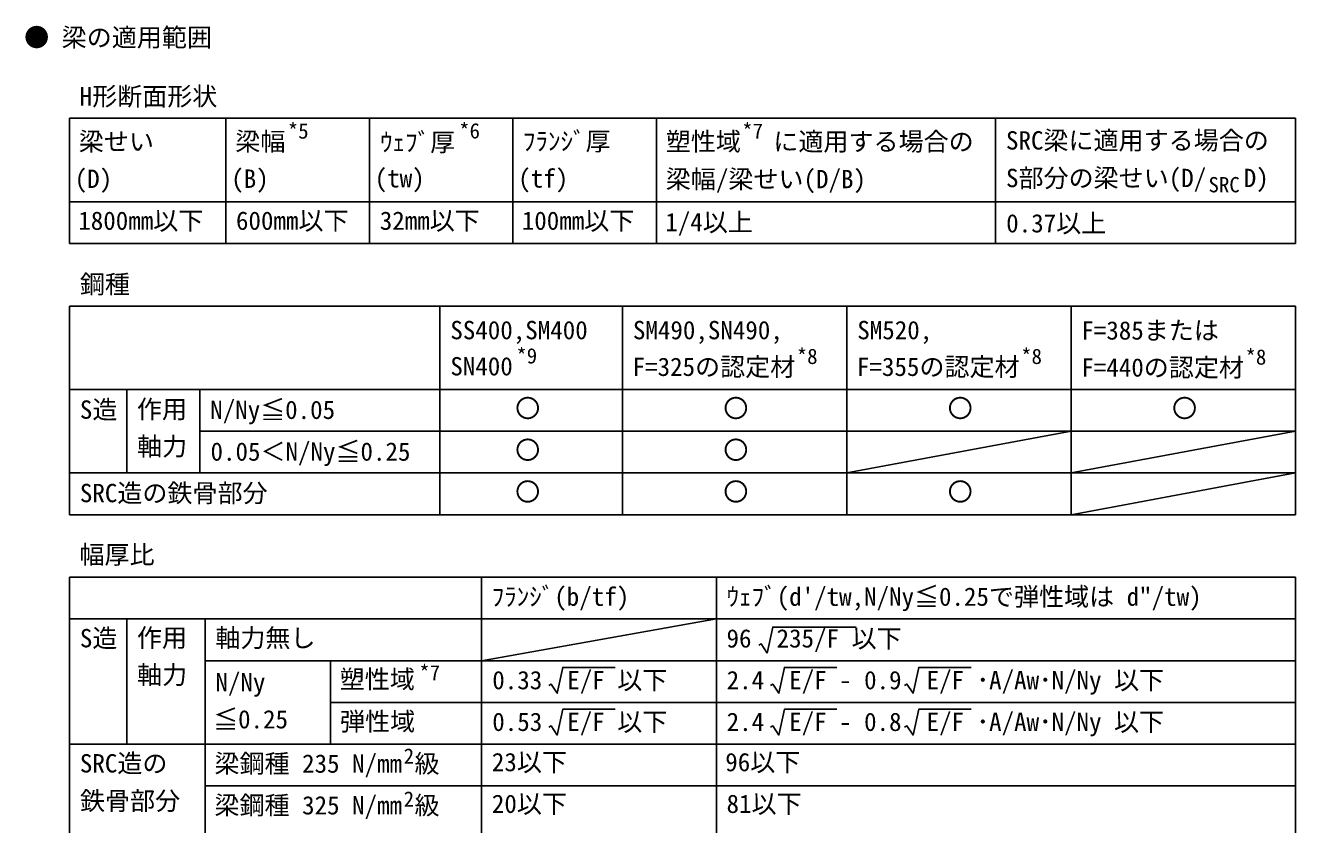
# Model space of a CAD drawing. Units: millimetres, scale not verified. Extents: x -27088 to 3772, y -2667 to 2667.
# Drawn here: x -2146 to 289, y -438 to 1094 of the extents above; entities that cross this region are included whole.
import ezdxf
from ezdxf.enums import TextEntityAlignment as Align

# ---------------------------------------------------------------- set-up
doc = ezdxf.new("R2010")
doc.units = ezdxf.units.MM
doc.header["$LTSCALE"] = 8
doc.layers.add('0-0_0', color=7, linetype='Continuous')
doc.styles.add('ＭＳ ゴシック', font='')
doc.styles.get('ＭＳ ゴシック').set_extended_font_data('MS Gothic')

msp = doc.modelspace()

# ---------------------------------------------------------------- linework, layer by layer
at = {"layer": '0-0_0'}
for p, q in [((-2061.329, 676.206), (-2061.329, 916.206)), ((-2061.329, 916.206), (288.671, 916.206)), ((-1761.329, 676.206), (-1761.329, 916.206)), ((-1486.329, 676.206), (-1486.329, 916.206)), ((-1211.329, 676.206), (-1211.329, 916.206)), ((-936.329, 676.206), (-936.329, 916.206)), ((-286.329, 676.206), (-286.329, 916.206)), ((288.671, 676.206), (288.671, 916.206)), ((-2061.329, 756.206), (288.671, 756.206)), ((-2061.329, 676.206), (-936.329, 676.206)), ((-1591.023, 676.206), (-936.329, 676.206)), ((-936.329, 676.206), (288.671, 676.206)), ((-2061.329, 556.206), (288.671, 556.206)), ((-2061.329, 156.206), (-2061.329, 556.206)), ((-1351.329, 156.206), (-1351.329, 556.206)), ((-1001.329, 156.206), (-1001.329, 556.206)), ((-571.329, 156.206), (-571.329, 556.206)), ((-141.329, 156.206), (-141.329, 556.206)), ((288.671, 156.206), (288.671, 556.206)), ((-2061.329, 396.206), (288.671, 396.206)), ((-1951.329, 236.206), (-1951.329, 396.206)), ((-1811.329, 236.206), (-1811.329, 396.206)), ((-1811.329, 316.206), (288.671, 316.206)), ((-571.329, 236.206), (-141.329, 316.206)), ((-141.329, 236.206), (288.671, 316.206)), ((-2061.329, 236.206), (288.671, 236.206)), ((-141.329, 156.206), (288.671, 236.206)), ((-2061.329, 156.206), (288.671, 156.206)), ((-2061.329, 36.206), (288.671, 36.206)), ((-2061.329, -523.794), (-2061.329, 36.206)), ((-1271.329, -523.794), (-1271.329, 36.206)), ((-821.329, -523.794), (-821.329, 36.206)), ((288.671, 36.206), (288.671, -523.794)), ((-2061.329, -43.794), (288.671, -43.794)), ((-2061.329, -43.794), (288.671, -43.794)), ((-1951.329, -283.794), (-1951.329, -43.794)), ((-1801.329, -523.794), (-1801.329, -43.794)), ((-1271.329, -123.794), (-821.329, -43.794)), ((-724.162, -109.017), (-713.333, -59.4)), ((-713.333, -59.4), (-575.397, -59.4)), ((-1801.329, -123.794), (288.671, -123.794)), ((-1561.329, -283.794), (-1561.329, -123.794)), ((-1561.329, -203.794), (288.671, -203.794)), ((-2061.329, -283.794), (288.671, -283.794)), ((-1801.329, -363.794), (288.671, -363.794))]:
    msp.add_line(p, q, dxfattribs=at)
for points in [[(-724.162, -109.017), (-713.333, -59.4), (-553.5, -59.4)], [(-740.404, -94.132), (-735.893, -91.425), (-724.162, -109.017)], [(-740.404, -94.132), (-735.893, -91.425), (-724.162, -109.017)], [(-1142.822, -171.439), (-1138.31, -168.733), (-1126.579, -186.324), (-1115.751, -136.707)], [(-1142.822, -171.439), (-1138.31, -168.733), (-1126.579, -186.324), (-1115.751, -136.707), (-1015.307, -136.707)], [(-718, -171.439), (-713.488, -168.733), (-701.757, -186.324), (-690.928, -136.707)], [(-718, -171.439), (-713.488, -168.733), (-701.757, -186.324), (-690.928, -136.707), (-590.484, -136.707)], [(-460.655, -171.439), (-456.144, -168.733), (-444.413, -186.324), (-433.584, -136.707)], [(-460.655, -171.439), (-456.144, -168.733), (-444.413, -186.324), (-433.584, -136.707), (-333.14, -136.707)], [(-1142.822, -251.439), (-1138.31, -248.733), (-1126.579, -266.324), (-1115.751, -216.707)], [(-1142.822, -251.439), (-1138.31, -248.733), (-1126.579, -266.324), (-1115.751, -216.707), (-1015.307, -216.707)], [(-718, -251.439), (-713.488, -248.733), (-701.757, -266.324), (-690.928, -216.707)], [(-718, -251.439), (-713.488, -248.733), (-701.757, -266.324), (-690.928, -216.707), (-590.484, -216.707)], [(-460.655, -251.439), (-456.144, -248.733), (-444.413, -266.324), (-433.584, -216.707)], [(-460.655, -251.439), (-456.144, -248.733), (-444.413, -266.324), (-433.584, -216.707), (-333.14, -216.707)]]:
    msp.add_lwpolyline(points, dxfattribs=at)

# ---------------------------------------------------------------- texts
at = {"layer": '0-0_0', "style": 'ＭＳ ゴシック'}
for s, height, p in [('● 梁の適用範囲', 35.19, (-2148.19, 1043.221)), ('H形断面形状', 35.19, (-2041.789, 930.182)), ('*5', 29.33, (-1642.865, 868.41)), ('*6', 29.33, (-1314.464, 868.816)), ('*7', 29.33, (-771.966, 868.207)), ('梁せい', 35.19, (-2043.413, 843.541)), ('梁幅', 35.19, (-1743.413, 843.744)), ('ｳｪﾌﾞ厚', 35.19, (-1466.008, 842.372)), ('ﾌﾗﾝｼﾞ厚', 35.19, (-1192.195, 844.15)), ('塑性域', 35.19, (-918.413, 843.541)), ('に適用する場合の', 35.19, (-712.302, 843.541)), ('SRC梁に適用する場合の', 35.19, (-266.383, 845.702)), ('(D)', 35.19, (-2051.332, 772.128)), ('(B)', 35.19, (-1751.332, 772.299)), ('(tw)', 35.19, (-1476.332, 773.143)), ('(tf)', 35.19, (-1201.332, 772.762)), ('梁幅/梁せい(D/B)', 35.19, (-918.413, 771.47)), ('S部分の梁せい(D/\u3000 D)', 35.19, (-266.383, 773.631)), ('SRC', 29.33, (121.73, 765.463)), ('1800mm以下', 35.19, (-2044.429, 691.806)), ('600mm以下', 35.19, (-1742.195, 691.806)), ('32mm以下', 35.19, (-1466.586, 691.806)), ('100mm以下', 35.19, (-1194.429, 691.806)), ('1/4以上', 35.19, (-919.429, 688.964)), ('0.37以上', 35.19, (-265.977, 686.816)), ('鋼種', 35.19, (-2041.383, 569.934)), ('SS400,SM400', 35.19, (-1331.383, 481.964)), ('SM490,SN490,', 35.19, (-981.383, 481.964)), ('SM520,', 35.19, (-551.383, 481.964)), ('F=385または', 35.19, (-121.992, 481.355)), ('*9', 29.33, (-1204.845, 437.297)), ('*8', 29.33, (-667.365, 436.282)), ('*8', 29.33, (-237.365, 436.282)), ('*8', 29.33, (192.635, 435.015)), ('SN400', 35.19, (-1331.383, 412.631)), ('F=325の認定材', 35.19, (-981.992, 411.616)), ('F=355の認定材', 35.19, (-551.992, 411.616)), ('F=440の認定材', 35.19, (-121.992, 410.349)), ('S造', 35.19, (-2041.383, 329.528)), ('作用', 35.19, (-1931.992, 330.34)), ('N/Ny≦0.05', 35.19, (-1791.586, 329.121)), ('〇', 35.19, (-1207.035, 331.964)), ('〇', 35.19, (-808.087, 331.964)), ('〇', 35.19, (-378.087, 331.964)), ('〇', 35.19, (51.913, 331.964)), ('軸力', 35.19, (-1931.789, 259.114)), ('0.05＜N/Ny≦0.25', 35.19, (-1790.977, 249.121)), ('〇', 35.19, (-1207.035, 251.964)), ('〇', 35.19, (-808.087, 251.964)), ('SRC造の鉄骨部分', 35.19, (-2041.383, 169.528)), ('〇', 35.19, (-1207.035, 171.964)), ('〇', 35.19, (-808.087, 171.964)), ('〇', 35.19, (-378.087, 171.964)), ('幅厚比', 35.19, (-2042.195, 51.439)), ('ﾌﾗﾝｼﾞ(b/tf)', 35.19, (-1252.195, -29.109)), ('ｳｪﾌﾞ(d\'/tw,N/Ny≦0.25で弾性域は d"/tw)', 35.19, (-801.992, -29.109)), ('S造', 35.19, (-2041.383, -108.703)), ('作用', 35.19, (-1931.992, -107.891)), ('軸力無し', 35.19, (-1781.789, -108.297)), ('96\u3000235/F 以下', 35.19, (-801.992, -109.109)), ('軸力', 35.19, (-1931.789, -179.116)), ('N/Ny', 35.19, (-1781.586, -193.119)), ('塑性域', 35.19, (-1543.413, -187.484)), ('*7', 29.33, (-1390.886, -170.334)), ('0.33\u3000E/F 以下', 35.19, (-1250.977, -189.109)), ('2.4\u3000E/F - 0.9\u3000E/F ･A/Aw･N/Ny 以下', 35.19, (-801.789, -189.109)), ('≦0.25', 35.19, (-1786.053, -264.19)), ('弾性域', 35.19, (-1542.804, -268.297)), ('0.53\u3000E/F 以下', 35.19, (-1250.977, -269.109)), ('2.4\u3000E/F - 0.8\u3000E/F ･A/Aw･N/Ny 以下', 35.19, (-801.789, -269.109)), ('SRC造の', 35.19, (-2041.383, -348.703)), ('梁鋼種 235 N/mm 級', 35.19, (-1783.413, -349.109)), ('2', 29.33, (-1420.769, -330.078)), ('23以下', 35.19, (-1251.789, -346.266)), ('96以下', 35.19, (-804.429, -346.266)), ('鉄骨部分', 35.19, (-2041.18, -420.57)), ('梁鋼種 325 N/mm 級', 35.19, (-1783.413, -429.109)), ('2', 29.33, (-1420.769, -412.544)), ('20以下', 35.19, (-1251.789, -426.266)), ('81以下', 35.19, (-801.992, -426.266))]:
    msp.add_text(s, height=height, dxfattribs=at).set_placement(p, align=Align.BOTTOM_LEFT)

doc.saveas('drawing.dxf')
